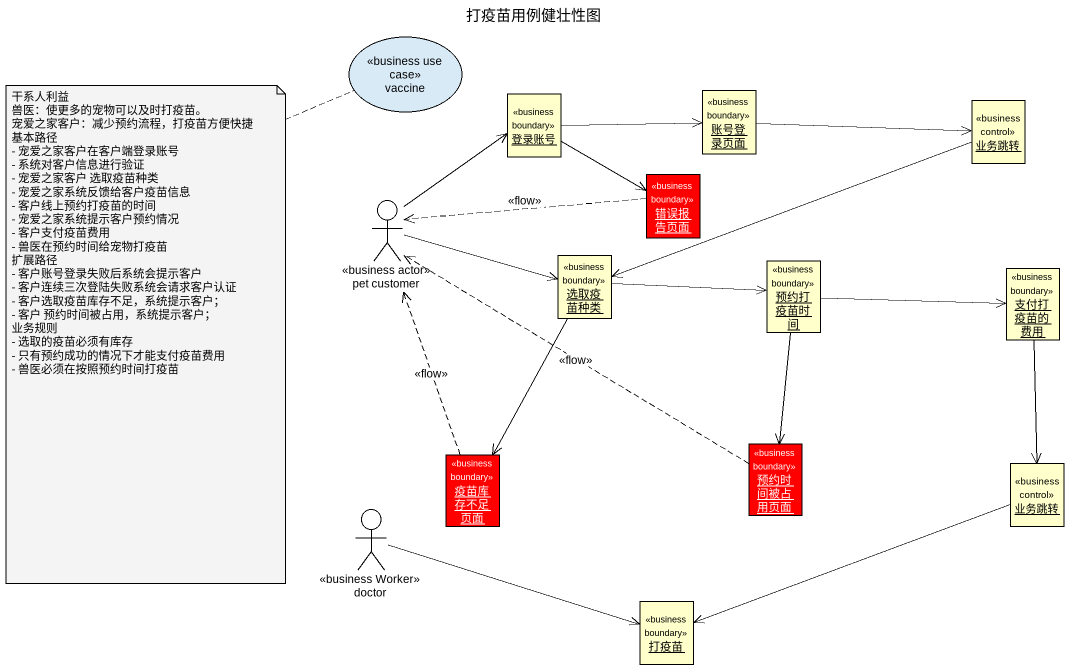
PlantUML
@startuml
title 打疫苗用例健壮性图
allowmixing
hide circle
hide empty members
usecase vaccine <<business use case>>
object 登录账号 <<business boundary>>
object 账号登录页面 <<business boundary>>
object 业务跳转 <<business control>>
object 错误报告页面 <<business boundary>> #FF0000
actor "pet customer" as pet_customer <<business actor>>
object 选取疫苗种类 <<business boundary>>
object 预约打疫苗时间 <<business boundary>>
object 支付打疫苗的费用 <<business boundary>>
object 疫苗库存不足页面 <<business boundary>> #FF0000
object 预约时间被占用页面 <<business boundary>> #FF0000
object "业务跳转" as 业务跳转_2 <<business control>>
actor doctor <<business Worker>>
object 打疫苗 <<business boundary>>
登录账号 -right-> 账号登录页面
登录账号 -right-> 错误报告页面
账号登录页面 -right-> 业务跳转
业务跳转 -left-> 选取疫苗种类
错误报告页面 .left.> pet_customer : <<flow>>
pet_customer -up-> 登录账号
pet_customer -right-> 选取疫苗种类
选取疫苗种类 -right-> 预约打疫苗时间
选取疫苗种类 --> 疫苗库存不足页面
预约打疫苗时间 -right-> 支付打疫苗的费用
预约打疫苗时间 --> 预约时间被占用页面
支付打疫苗的费用 --> 业务跳转_2
疫苗库存不足页面 .up.> pet_customer : <<flow>>
预约时间被占用页面 .left.> pet_customer : <<flow>>
业务跳转_2 -left-> 打疫苗
doctor -right-> 打疫苗
note bottom of vaccine
  干系人利益
  兽医：使更多的宠物可以及时打疫苗。
  宠爱之家客户：减少预约流程，打疫苗方便快捷
  基本路径
  - 宠爱之家客户在客户端登录账号
  - 系统对客户信息进行验证
  - 宠爱之家客户 选取疫苗种类
  - 宠爱之家系统反馈给客户疫苗信息
  - 客户线上预约打疫苗的时间
  - 宠爱之家系统提示客户预约情况
  - 客户支付疫苗费用
  - 兽医在预约时间给宠物打疫苗
  扩展路径
  - 客户账号登录失败后系统会提示客户
  - 客户连续三次登陆失败系统会请求客户认证
  - 客户选取疫苗库存不足，系统提示客户；
  - 客户 预约时间被占用，系统提示客户；
  业务规则
  - 选取的疫苗必须有库存
  - 只有预约成功的情况下才能支付疫苗费用
  - 兽医必须在按照预约时间打疫苗
end note
@enduml
